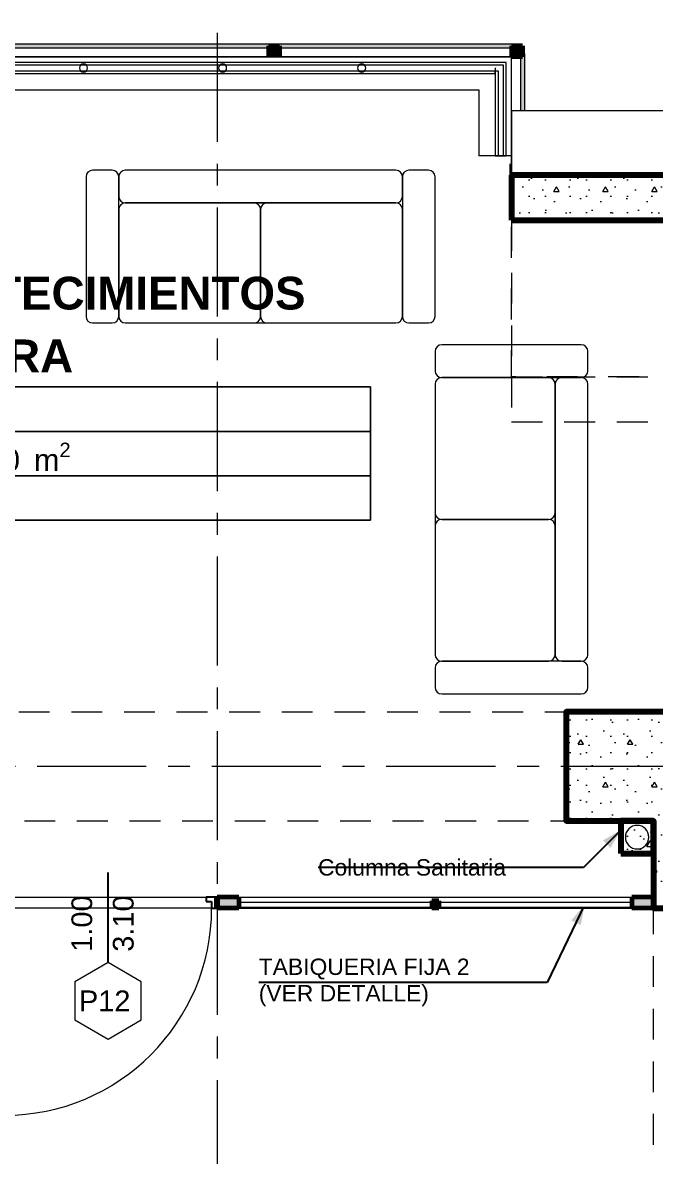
# Model space of a CAD drawing. Header units: inches. Extents: x -38 to 5698, y -33 to 92.
# Drawn here: x 205.18 to 208.08, y 37.86 to 43.06 of the extents above; entities that cross this region are included whole.
import ezdxf

# ---------------------------------------------------------------- set-up
doc = ezdxf.new("R2010")
doc.units = ezdxf.units.IN
doc.header["$MEASUREMENT"] = 0
doc.set_wipeout_variables(frame=1)
for name, pattern in [('Hidden Line', [0.195611, 0.141111, -0.0545]), ('Línea Oculta', [0.195611, 0.141111, -0.0545]), ('Punto & Raya', [0.65, 0.5, -0.075, 0, -0.075]), ('Rayas', [0.282222, 0.141111, -0.141111]), ('Wipeout_Contour', [1, 0, -1])]:
    doc.linetypes.add(name, pattern=pattern)
for name, color, linetype in [('02 _ ARQ _ ALB _ Ejes Generales', 7, 'Continuous'), ('02 _ ARQ _ ALB _ Mobiliario', 7, 'Continuous'), ('02 _ ARQ _ ALB _ Muros Interiores', 7, 'Continuous'), ('02 _ ARQ _ ZON _ Espacio.3D', 7, 'Continuous'), ('08 _ STR _ EXT _ 06 Columnas', 7, 'Continuous'), ('08 _ STR _ EXT _ 07 Losa Aligerada', 7, 'Continuous'), ('08 _ STR _ EXT _ 08 Placas Inclinadas', 7, 'Continuous'), ('08 _ STR _ EXT _ 09 Vigas', 7, 'Continuous'), ('Acabado - Muros', 7, 'Continuous'), ('Estructura - 04 MURO', 253, 'Continuous'), ('Estructura - Carga', 7, 'Continuous'), ('Interior - Escaleras & Barandillas', 7, 'Continuous'), ('Marcador - Secciones', 251, 'Continuous'), ('MEP - HVAC', 7, 'Continuous'), ('Notas - Etiquetas', 251, 'Continuous')]:
    doc.layers.add(name, color=color, linetype=linetype)
doc.styles.add('Estilo_Generado_1', font='swisseb.ttf')
doc.styles.add('Estilo_Generado_4', font='swisse.ttf')
doc.styles.add('Estilo_Generado_7', font='swisse.ttf')
doc.dimstyles.new('Estilo_Generado__8', dxfattribs={"dimtxt": 0.18, "dimasz": 0.0912, "dimexe": 0.18, "dimexo": 0.0625, "dimgap": 0, "dimtad": 0, "dimtih": 1, "dimtoh": 1, "dimdec": 4, "dimzin": 0, "dimdsep": 46, "dimcen": 0.09, "dimadec": 0, "dimazin": 0, "dimtfac": 1, "dimtdec": 4, "dimtmove": 0, "dimatfit": 3, "dimldrblk": 'ARROWHEAD_5', "dimfxl": 1, "dimtolj": 1, "dimtzin": 0, "dimarcsym": 0})
pattern_1 = [(0, (185.00002, 3e-09), (0, 0.3897114), [0.024375, -0.200625]), (0, (185.11252, 0.19486), (0, 0.3897114), [0.024375, -0.200625]), (60, (185.00002, 3e-09), (-0.3375, 0.1948557), [0.024375, -0.200625]), (60, (185.22502, 3e-09), (-0.3375, 0.1948557), [0.024375, -0.200625]), (120, (185.0244, 3e-09), (0.3375, 0.1948557), [0.024375, -0.200625]), (120, (185.2494, 3e-09), (0.3375, 0.1948557), [0.024375, -0.200625]), (0, (185.00002, 0.0375), (0, 0.075), [0, -0.075, 0, -0.1125]), (45, (185.03752, 0.0375), (-0.05303301, 0.05303301), [0, -0.05625, 0, -0.09375])]

# ---------------------------------------------------------------- blocks, each defined once
blk = doc.blocks.new('ARROWHEAD_5')
at = {"linetype": 'Continuous', "lineweight": 0}
blk.add_hatch(color=0, dxfattribs=at).paths.add_polyline_path([(-1, 0.2679), (0, 0), (-1, -0.2679)])
at = {"color": 0, "linetype": 'Continuous', "lineweight": 0}
blk.add_line((0, 0), (-1, 0), dxfattribs=at)

msp = doc.modelspace()

# ---------------------------------------------------------------- hatches: boundary and pattern name
at = {"layer": '08 _ STR _ EXT _ 06 Columnas', "linetype": 'Continuous', "lineweight": 9}
h = msp.add_hatch(dxfattribs=at)
h.set_pattern_fill('HORMIGÓN_EN_MASA_0002', style=0, pattern_type=2)
h.set_pattern_definition(pattern_1)
h.paths.add_polyline_path([(208.37, 39.9), (207.67, 39.9), (207.67, 39.4), (208.07, 39.4), (208.07, 39), (208.57, 39), (208.57, 39.75), (208.37, 39.75)])
at = {"layer": 'Acabado - Muros', "linetype": 'Continuous', "lineweight": 9}
for points in [[(206.326, 42.961), (204.836, 42.961), (204.836, 42.941), (206.326, 42.941)], [(207.435, 42.961), (206.336, 42.961), (206.336, 42.941), (207.435, 42.941)], [(207.48, 42.916), (207.46, 42.916), (207.46, 42.3957), (207.48, 42.3957)]]:
    msp.add_hatch(color=250, dxfattribs=at).paths.add_polyline_path(points)
at = {"layer": 'Acabado - Muros', "linetype": 'Continuous', "lineweight": 0}
for points in [[(206.356, 42.901), (206.356, 42.951), (206.306, 42.951), (206.306, 42.901)], [(207.42, 42.901), (207.47, 42.901), (207.47, 42.951), (207.42, 42.951)], [(207.42, 42.901), (207.47, 42.901), (207.47, 42.951), (207.42, 42.951)], [(207.42, 42.4113), (207.42, 42.3595), (207.47, 42.3595), (207.47, 42.4113)]]:
    msp.add_hatch(color=254, dxfattribs=at).paths.add_polyline_path(points)
at = {"layer": 'Estructura - Carga', "linetype": 'Continuous', "lineweight": 13}
h = msp.add_hatch(dxfattribs=at)
h.set_pattern_fill('HORMIGÓN_ARMADO_0002', color=251, style=0, pattern_type=2)
h.set_pattern_definition([(0, (185.00002, 3e-09), (0, 0.3117692), [0.03, -0.15]), (0, (185.09002, 0.1559), (0, 0.3117692), [0.03, -0.15]), (60, (185.00002, 3e-09), (-0.27, 0.1558846), [0.03, -0.15]), (60, (185.18002, 3e-09), (-0.27, 0.1558846), [0.03, -0.15]), (120, (185.03002, 3e-09), (0.27, 0.1558846), [0.03, -0.15]), (120, (185.21002, 3e-09), (0.27, 0.1558846), [0.03, -0.15]), (0, (185.000023, 0.03), (0, 0.06), [0, -0.06, 0, -0.09]), (45, (185.030023, 0.03), (-0.04242641, 0.04242641), [0, -0.045, 0, -0.075])])
h.paths.add_polyline_path([(207.92, 39.25), (208.07, 39.25), (208.07, 39.4), (207.92, 39.4)])

# ---------------------------------------------------------------- linework, layer by layer
at = {"layer": '02 _ ARQ _ ALB _ Ejes Generales', "color": 252, "linetype": 'Punto & Raya', "lineweight": 13}
msp.add_line((190.8454, 39.65), (239.57, 39.65), dxfattribs=at)
at = {"layer": '02 _ ARQ _ ALB _ Mobiliario', "color": 175, "linetype": 'Continuous', "lineweight": 13}
for p, q in [((205.4692, 42.3514), (205.4692, 41.7114)), ((205.5892, 42.3814), (205.4992, 42.3814)), ((205.6192, 42.3514), (205.6192, 42.2614)), ((205.6192, 41.7114), (205.6192, 42.3514)), ((206.8892, 42.3814), (205.6492, 42.3814)), ((206.9192, 42.2614), (206.9192, 42.3514)), ((206.9192, 42.3514), (206.9192, 41.7114)), ((207.0392, 42.3814), (206.9492, 42.3814)), ((207.0692, 41.7114), (207.0692, 42.3514)), ((205.6192, 42.2014), (205.6192, 41.7114)), ((205.6192, 42.2014), (205.6192, 41.7114)), ((206.2392, 42.2314), (205.6492, 42.2314)), ((206.8892, 42.2314), (205.6492, 42.2314)), ((205.6492, 42.2314), (206.8892, 42.2314)), ((206.2692, 41.7114), (206.2692, 42.2014)), ((206.2692, 42.2014), (206.2692, 41.7114)), ((206.8892, 42.2314), (206.2992, 42.2314)), ((206.9192, 41.7114), (206.9192, 42.2014)), ((206.9192, 41.7114), (206.9192, 42.2014)), ((205.4992, 41.6814), (205.5892, 41.6814)), ((205.6492, 41.6814), (206.2392, 41.6814)), ((205.6492, 41.6814), (206.8892, 41.6814)), ((206.2992, 41.6814), (206.8892, 41.6814)), ((206.9492, 41.6814), (207.0392, 41.6814)), ((207.7392, 41.5814), (207.0992, 41.5814)), ((207.0692, 41.5514), (207.0692, 41.4614)), ((207.7692, 41.4614), (207.7692, 41.5514)), ((207.5892, 41.4314), (207.0992, 41.4314)), ((207.5892, 41.4314), (207.0992, 41.4314)), ((207.0992, 41.4314), (207.7392, 41.4314)), ((207.7392, 41.4314), (207.6492, 41.4314)), ((207.0692, 41.4014), (207.0692, 40.8114)), ((207.0692, 41.4014), (207.0692, 40.1614)), ((207.6192, 40.8114), (207.6192, 41.4014)), ((207.6192, 40.1614), (207.6192, 41.4014)), ((207.6192, 41.4014), (207.6192, 40.1614)), ((207.7692, 40.1614), (207.7692, 41.4014)), ((207.0692, 40.7514), (207.0692, 40.1614)), ((207.0992, 40.7814), (207.5892, 40.7814)), ((207.5892, 40.7814), (207.0992, 40.7814)), ((207.6192, 40.1614), (207.6192, 40.7514)), ((207.0992, 40.1314), (207.5892, 40.1314)), ((207.0992, 40.1314), (207.5892, 40.1314)), ((207.7392, 40.1314), (207.0992, 40.1314)), ((207.6492, 40.1314), (207.7392, 40.1314)), ((207.0692, 40.1014), (207.0692, 40.0114)), ((207.7692, 40.0114), (207.7692, 40.1014)), ((207.0992, 39.9814), (207.7392, 39.9814))]:
    msp.add_line(p, q, dxfattribs=at)
for centre, start, end in [((205.4992, 42.3514), 90, 180), ((205.5892, 42.3514), 0, 90), ((205.6492, 42.3514), 90, 180), ((206.8892, 42.3514), 0, 90), ((206.9492, 42.3514), 90, 180), ((207.0392, 42.3514), 0, 90), ((205.6492, 42.2614), 180, 270), ((206.8892, 42.2614), 270, 0), ((205.6492, 42.2014), 90, 180), ((205.6492, 42.2014), 90, 180), ((206.2392, 42.2014), 0, 90), ((206.2992, 42.2014), 90, 180), ((206.8892, 42.2014), 0, 90), ((206.8892, 42.2014), 0, 90), ((205.4992, 41.7114), 180, 270), ((205.5892, 41.7114), 270, 0), ((205.6492, 41.7114), 180, 270), ((205.6492, 41.7114), 180, 270), ((206.2392, 41.7114), 270, 0), ((206.2992, 41.7114), 180, 270), ((206.8892, 41.7114), 270, 0), ((206.8892, 41.7114), 270, 0), ((206.9492, 41.7114), 180, 270), ((207.0392, 41.7114), 270, 0), ((207.0992, 41.5514), 90, 180), ((207.7392, 41.5514), 0, 90), ((207.0992, 41.4614), 180, 270), ((207.7392, 41.4614), 270, 0), ((207.0992, 41.4014), 90, 180), ((207.0992, 41.4014), 90, 180), ((207.5892, 41.4014), 0, 90), ((207.5892, 41.4014), 0, 90), ((207.6492, 41.4014), 90, 180), ((207.7392, 41.4014), 0, 90), ((207.0992, 40.8114), 180, 270), ((207.5892, 40.8114), 270, 0), ((207.0992, 40.7514), 90, 180), ((207.5892, 40.7514), 0, 90), ((207.0992, 40.1614), 180, 270), ((207.0992, 40.1614), 180, 270), ((207.5892, 40.1614), 270, 0), ((207.5892, 40.1614), 270, 0), ((207.6492, 40.1614), 180, 270), ((207.7392, 40.1614), 270, 0), ((207.0992, 40.1014), 90, 180), ((207.7392, 40.1014), 0, 90), ((207.0992, 40.0114), 180, 270), ((207.7392, 40.0114), 270, 0)]:
    msp.add_arc(centre, 0.03, start, end, dxfattribs=at)
at = {"layer": '02 _ ARQ _ ALB _ Muros Interiores', "color": 152, "linetype": 'Continuous', "lineweight": 25}
msp.add_line((205.57, 38.75), (205.57, 39.1625), dxfattribs=at)
at = {"layer": '02 _ ARQ _ ALB _ Muros Interiores', "color": 165, "linetype": 'Continuous', "lineweight": 25}
for p, q in [((206.02, 39.05), (206.02, 39.03)), ((206.07, 39.05), (206.02, 39.05)), ((206.02, 39.03), (206.045, 39.03)), ((206.045, 39.03), (206.045, 39)), ((206.07, 39), (206.07, 39.05)), ((206.045, 39), (206.07, 39))]:
    msp.add_line(p, q, dxfattribs=at)
at = {"layer": '02 _ ARQ _ ALB _ Muros Interiores', "color": 7, "linetype": 'Continuous', "lineweight": 80}
msp.add_line((206.07, 39), (206.07, 39.05), dxfattribs=at)
msp.add_line((206.07, 39), (206.07, 39.05), dxfattribs=at)
msp.add_line((206.07, 39), (206.07, 39.05), dxfattribs=at)
at = {"layer": '02 _ ARQ _ ALB _ Muros Interiores', "color": 251, "linetype": 'Continuous', "lineweight": 13, "flags": 128}
msp.add_lwpolyline([(205.57, 38.4), (205.7215, 38.4875), (205.7215, 38.6625), (205.57, 38.75), (205.4184, 38.6625), (205.4184, 38.4875)], close=True, dxfattribs=at)
at = {"layer": '02 _ ARQ _ ALB _ Muros Interiores', "color": 7, "linetype": 'Continuous', "lineweight": 15}
msp.add_arc((205.095, 39), 0.9499, 270, 0, dxfattribs=at)
at = {"layer": '02 _ ARQ _ ZON _ Espacio.3D', "color": 252, "linetype": 'Continuous', "lineweight": 13}
for p, q in [((206.7734, 41.3883), (202.9293, 41.3883)), ((202.9293, 41.3883), (206.7734, 41.3883)), ((206.7734, 40.7775), (206.7734, 41.3883)), ((206.7734, 41.3883), (206.7734, 41.1847)), ((206.7734, 41.1847), (202.9293, 41.1847)), ((202.9293, 41.1847), (206.7734, 41.1847)), ((206.7734, 41.1847), (206.7734, 40.9811)), ((206.7734, 40.9811), (202.9293, 40.9811)), ((202.9293, 40.9811), (206.7734, 40.9811)), ((206.7734, 40.9811), (206.7734, 40.7775)), ((202.9293, 40.7775), (206.7734, 40.7775)), ((206.7734, 40.7775), (202.9293, 40.7775))]:
    msp.add_line(p, q, dxfattribs=at)
at = {"layer": '02 _ ARQ _ ZON _ Espacio.3D', "color": 254, "linetype": 'Continuous', "lineweight": 0, "flags": 128}
msp.add_lwpolyline([(201.2699, 42.1526), (201.2699, 39.9), (201.9699, 39.9), (201.9699, 39.4), (201.57, 39.4), (201.5699, 39.05), (208.07, 39.05), (208.07, 39.4), (207.67, 39.4), (207.67, 39.9), (208.37, 39.9), (208.37, 42.1526), (207.42, 42.1526), (207.42, 42.901), (202.22, 42.901), (202.22, 42.1526)], close=True, dxfattribs=at)
msp.add_lwpolyline([(208.57, 39), (205.07, 39), (205.07, 29.7499), (208.07, 29.75), (208.07, 30.8001), (208.57, 30.8001)], dxfattribs=at)
at = {"layer": '08 _ STR _ EXT _ 06 Columnas', "color": 7, "linetype": 'Continuous', "lineweight": 80, "flags": 128}
msp.add_lwpolyline([(208.37, 39.9), (207.67, 39.9), (207.67, 39.4), (208.07, 39.4), (208.07, 39), (208.57, 39), (208.57, 39.75)], dxfattribs=at)
at = {"layer": '08 _ STR _ EXT _ 07 Losa Aligerada', "color": 7, "linetype": 'Rayas', "lineweight": 18, "flags": 128}
msp.add_lwpolyline([(193.22, 11.97, 1.049431), (198.7936, 6.3), (209.6002, 6.3), (209.6002, 6.2005), (214.7981, 6.2005), (214.7981, 7.2), (222.07, 7.2), (222.07, 5.6637), (223.2699, 5.6637), (223.2699, 4.2), (228.3699, 4.2), (228.3699, 5.6637), (229.57, 5.6637), (229.57, 7.2), (236.57, 7.2), (236.57, 14.9999), (236.57, 15.1499), (236.5699, 15.1499), (236.5699, 15.7999), (236.57, 15.7999), (236.57, 18.1001), (236.57, 20.35), (234.07, 20.35), (231.67, 20.35), (231.67, 22.35), (231.67, 22.6), (231.67, 24.5), (231.67, 24.75), (231.67, 26.75), (236.57, 26.75), (236.57, 29.7), (236.57, 35.2005), (236.57, 39.9), (228.67, 39.9), (223.5529, 39.9), (223.5529, 40.9), (218.9324, 40.9), (218.9324, 39.9), (208.37, 39.9), (208.37, 41.4352), (207.42, 41.4352), (207.42, 42.9), (202.22, 42.9), (202.22, 41.4352), (201.2699, 41.4352), (201.2699, 39.9), (196.27, 39.9), (196.27, 41.1), (192.87, 41.1), (192.87, 37.7), (194.07, 37.7), (194.07, 33.9), (193.17, 33.9), (193.17, 21.2663), (193.22, 21.2663)], format="xyb", close=True, dxfattribs=at)
at = {"layer": '08 _ STR _ EXT _ 07 Losa Aligerada', "color": 7, "linetype": 'Continuous', "lineweight": 18, "flags": 128}
msp.add_lwpolyline([(208.37, 42.6544), (207.42, 42.6544), (207.42, 42.9), (202.22, 42.9), (202.22, 42.6544), (201.2699, 42.6544), (201.2699, 39.9), (196.1201, 39.9), (196.1201, 40.95), (193.02, 40.95), (193.02, 37.7), (194.1638, 37.7), (194.1638, 33.9), (193.17, 33.9), (193.17, 23.8932), (193.17, 6.3), (212.7179, 6.3)], dxfattribs=at)
at = {"layer": '08 _ STR _ EXT _ 08 Placas Inclinadas', "color": 7, "linetype": 'Continuous', "lineweight": 80}
msp.add_line((207.42, 42.1526), (208.37, 42.1526), dxfattribs=at)
at = {"layer": '08 _ STR _ EXT _ 08 Placas Inclinadas', "color": 251, "linetype": 'Línea Oculta', "lineweight": 13}
msp.add_line((207.42, 41.4352), (208.37, 41.4352), dxfattribs=at)
at = {"layer": '08 _ STR _ EXT _ 08 Placas Inclinadas', "color": 251, "linetype": 'Línea Oculta', "lineweight": 13, "flags": 128}
for points in [[(207.42, 42.1526), (207.42, 41.4352)], [(207.42, 41.4352), (207.42, 41.2282)], [(207.42, 41.2282), (208.37, 41.2282)]]:
    msp.add_lwpolyline(points, dxfattribs=at)
at = {"layer": '08 _ STR _ EXT _ 09 Vigas', "color": 251, "linetype": 'Hidden Line', "lineweight": 13}
for p, q in [((194.07, 39.9), (236.57, 39.9)), ((208.57, 39.9), (208.07, 39.9)), ((201.57, 39.4), (208.07, 39.4)), ((208.07, 30.2), (208.07, 39.4))]:
    msp.add_line(p, q, dxfattribs=at)
at = {"layer": 'Acabado - Muros', "color": 7, "linetype": 'Continuous', "lineweight": 60}
for p, q in [((206.356, 42.951), (206.306, 42.951)), ((206.306, 42.951), (206.306, 42.901)), ((206.356, 42.951), (206.356, 42.901)), ((207.42, 42.951), (207.42, 42.901)), ((207.47, 42.951), (207.42, 42.951)), ((207.42, 42.951), (207.42, 42.901)), ((207.47, 42.951), (207.42, 42.951)), ((207.47, 42.951), (207.47, 42.901)), ((207.47, 42.951), (207.47, 42.901)), ((206.356, 42.901), (206.306, 42.901)), ((207.47, 42.901), (207.42, 42.901)), ((207.47, 42.901), (207.42, 42.901)), ((207.42, 42.4113), (207.42, 42.3595)), ((207.47, 42.4113), (207.42, 42.4113)), ((207.47, 42.4113), (207.47, 42.3595)), ((207.47, 42.3595), (207.42, 42.3595)), ((206.07, 39.05), (206.07, 39)), ((208.07, 39.05), (208.07, 39))]:
    msp.add_line(p, q, dxfattribs=at)
at = {"layer": 'Acabado - Muros', "color": 7, "linetype": 'Continuous', "lineweight": 13, "flags": 128}
for points in [[(206.326, 42.961), (206.326, 42.941), (204.836, 42.941), (204.836, 42.961)], [(207.435, 42.961), (207.435, 42.941), (206.336, 42.941), (206.336, 42.961)], [(207.48, 42.916), (207.46, 42.916), (207.46, 42.3957), (207.48, 42.3957)]]:
    msp.add_lwpolyline(points, close=True, dxfattribs=at)
at = {"layer": 'Estructura - Carga', "color": 7, "linetype": 'Continuous', "lineweight": 80, "flags": 128}
msp.add_lwpolyline([(207.92, 39.25), (208.07, 39.25), (208.07, 39.4), (207.92, 39.4)], close=True, dxfattribs=at)
at = {"layer": 'MEP - HVAC', "color": 7, "linetype": 'Continuous', "lineweight": 13, "flags": 128}
msp.add_lwpolyline([(207.995, 39.379, 1), (207.995, 39.271, 1)], format="xyb", close=True, dxfattribs=at)

# ---------------------------------------------------------------- texts
at = {"layer": '02 _ ARQ _ ALB _ Muros Interiores', "color": 251, "lineweight": 25, "char_height": 0.095, "attachment_point": 7, "rotation": 90, "style": 'Estilo_Generado_4'}
for s, insert in [('\\A1;{\\pql;\\pt0;\\fSwis721 Ex BT|b0|i0|c0|p34;1.00\\fSwis721 Ex BT|b0|i0|c0|p34;\\A1{\\H.66x;\\S^  ;}\\fSwis721 Ex BT|b0|i0|c0|p34;\\fSwis721 Ex BT|b0|i0|c0|p34;}', (205.525, 38.8)), ('\\A1;{\\pql;\\pt0;\\fSwis721 Ex BT|b0|i0|c0|p34;3.10\\fSwis721 Ex BT|b0|i0|c0|p34;\\A1{\\H.66x;\\S^  ;}\\fSwis721 Ex BT|b0|i0|c0|p34;\\fSwis721 Ex BT|b0|i0|c0|p34;}', (205.715, 38.8))]:
    msp.add_mtext(s, dxfattribs=dict(at, insert=insert))
at = {"layer": '02 _ ARQ _ ALB _ Muros Interiores', "color": 251, "lineweight": 25, "insert": (205.4367, 38.5275), "char_height": 0.095, "attachment_point": 7, "style": 'Estilo_Generado_4'}
msp.add_mtext('\\A1;{\\pql;\\pt0;\\fSwis721 Ex BT|b0|i0|c0|p34;P12\\fSwis721 Ex BT|b0|i0|c0|p34;\\fSwis721 Ex BT|b0|i0|c0|p34;\\fSwis721 Ex BT|b0|i0|c0|p34;}', dxfattribs=at)
at = {"layer": '02 _ ARQ _ ZON _ Espacio.3D', "color": 252, "lineweight": 25, "attachment_point": 2}
for s, insert, char_height, style in [('\\A1;{\\pqc;\\pt0;\\fSwis721 Ex BT|b1|i0|c0|p34;UNIDAD DE ABASTECIMIENTOS}', (204.8513, 41.8932), 0.15, 'Estilo_Generado_1'), ('\\A1;{\\pqc;\\pt0;\\fSwis721 Ex BT|b1|i0|c0|p34;JEFATURA}', (204.8513, 41.6058), 0.15, 'Estilo_Generado_1'), ('\\A1;{\\pqc;\\pt0,0.3;\\fSwis721 Ex BT|b0|i0|c238|p34;25.010\\fSwis721 Ex BT|b0|i0|c238|p34;\\A1{\\H.66x;\\S^  ;}\\fSwis721 Ex BT|b0|i0|c238|p34; m\\fSwis721 Ex BT|b0|i0|c238|p34;\\A1{\\H.66x;\\S2^  ;}}', (205.0689, 41.1329), 0.1, 'Estilo_Generado_7')]:
    msp.add_mtext(s, dxfattribs=dict(at, insert=insert, char_height=char_height, style=style))
at = {"layer": 'Notas - Etiquetas', "color": 8, "linetype": 'Continuous', "lineweight": 35, "insert": (206.5324, 39.1861), "char_height": 0.075, "attachment_point": 4, "style": 'Estilo_Generado_4'}
msp.add_mtext('\\A1;{\\pql;\\fSwis721 Ex BT|b0|i0|c0|p34;Columna Sanitaria}', dxfattribs=at)
at = {"layer": 'Notas - Etiquetas', "color": 8, "linetype": 'Continuous', "lineweight": 13, "insert": (206.2607, 38.6593), "char_height": 0.075, "width": 1.157589, "attachment_point": 4, "rotation": 359.9999, "line_spacing_factor": 0.969465, "style": 'Estilo_Generado_4'}
msp.add_mtext('\\A1;{\\pql;\\fSwis721 Ex BT|b0|i0|c0|p34;TABIQUERIA FIJA 2 (VER DETALLE)\\fSwis721 Ex BT|b0|i0|c0|p34; }', dxfattribs=at)

# ---------------------------------------------------------------- leaders
at = {"layer": 'Notas - Etiquetas', "color": 8, "linetype": 'Continuous', "lineweight": 13, "annotation_type": 0, "has_hookline": 1, "hookline_direction": 1, "text_width": 1.0171}
msp.add_leader([(207.92, 39.3576), (207.7488, 39.1861), (206.5324, 39.1861)], dimstyle='Estilo_Generado__8', dxfattribs=at)
at = {"layer": 'Notas - Etiquetas', "color": 8, "linetype": 'Continuous', "lineweight": 13, "annotation_type": 0, "has_hookline": 1, "hookline_direction": 1, "text_width": 1.0627, "horizontal_direction": (1, -1e-06, 0)}
msp.add_leader([(207.7542, 39.015), (207.5833, 38.6593), (206.2607, 38.6593)], dimstyle='Estilo_Generado__8', dxfattribs=at)

# ---------------------------------------------------------------- next in the draw order: wipeouts: each hides what was drawn before it
at = {"color": 254, "linetype": 'Wipeout_Contour', "lineweight": 0, "ltscale": 6526.662173}
msp.add_wipeout([(208.57, 42.6544), (207.42, 42.6544), (207.42, 42.3596), (208.5287, 42.3596)], dxfattribs=at).dxf.layer = '08 _ STR _ EXT _ 08 Placas Inclinadas'
at = {"color": 254, "linetype": 'Wipeout_Contour', "lineweight": 0, "ltscale": 9786.734243}
msp.add_wipeout([(207.07, 39.05), (207.07, 39.033), (207.0865, 39.033), (207.0865, 39), (207.97, 39), (207.97, 39.05)], dxfattribs=at).dxf.layer = 'Acabado - Muros'
at = {"color": 254, "linetype": 'Wipeout_Contour', "lineweight": 0, "ltscale": 4893.516231}
msp.add_wipeout([(207.27, 42.75), (207.42, 42.9), (207.27, 42.9)], dxfattribs=at).dxf.layer = 'Estructura - 04 MURO'

# ---------------------------------------------------------------- next in the draw order: hatches: boundary and pattern name
at = {"layer": '08 _ STR _ EXT _ 08 Placas Inclinadas', "linetype": 'Continuous', "lineweight": 9}
h = msp.add_hatch(dxfattribs=at)
h.set_pattern_fill('HORMIGÓN_EN_MASA_0002', style=0, pattern_type=2)
h.set_pattern_definition(pattern_1)
h.paths.add_polyline_path([(208.37, 42.3596), (207.42, 42.3596), (207.42, 42.1526), (208.37, 42.1526)])

# ---------------------------------------------------------------- next in the draw order: linework, layer by layer
at = {"layer": '08 _ STR _ EXT _ 08 Placas Inclinadas', "color": 7, "linetype": 'Continuous', "lineweight": 80}
msp.add_line((208.37, 42.3596), (207.42, 42.3596), dxfattribs=at)
at = {"layer": '08 _ STR _ EXT _ 08 Placas Inclinadas', "color": 7, "linetype": 'Continuous', "lineweight": 13, "flags": 128}
for points in [[(208.57, 42.6544), (207.42, 42.6544)], [(207.42, 42.6544), (207.42, 42.3596)]]:
    msp.add_lwpolyline(points, dxfattribs=at)
at = {"layer": '08 _ STR _ EXT _ 08 Placas Inclinadas', "color": 7, "linetype": 'Continuous', "lineweight": 80, "flags": 128}
msp.add_lwpolyline([(207.42, 42.3596), (207.42, 42.1526)], dxfattribs=at)

# ---------------------------------------------------------------- next in the draw order: wipeouts: each hides what was drawn before it
at = {"color": 254, "linetype": 'Wipeout_Contour', "lineweight": 0, "ltscale": 9781.143076}
msp.add_wipeout([(206.17, 39.05), (206.17, 39), (207.0535, 39), (207.0535, 39.033), (207.07, 39.033), (207.07, 39.05)], dxfattribs=at).dxf.layer = 'Acabado - Muros'

# ---------------------------------------------------------------- next in the draw order: linework, layer by layer
at = {"layer": 'Acabado - Muros', "color": 251, "linetype": 'Continuous', "lineweight": 13, "flags": 128}
for points in [[(206.17, 39.05), (207.07, 39.05), (207.97, 39.05)], [(206.17, 39), (207.0535, 39)], [(207.0865, 39), (207.97, 39)]]:
    msp.add_lwpolyline(points, dxfattribs=at)

# ---------------------------------------------------------------- next in the draw order: wipeouts: each hides what was drawn before it
at = {"color": 254, "linetype": 'Wipeout_Contour', "lineweight": 0, "ltscale": 6524.07804}
msp.add_wipeout([(207.27, 42.75), (207.27, 42.4473), (207.42, 42.4473), (207.42, 42.75)], dxfattribs=at).dxf.layer = 'Estructura - 04 MURO'

# ---------------------------------------------------------------- next in the draw order: linework, layer by layer
at = {"layer": 'Estructura - 04 MURO', "color": 7, "linetype": 'Continuous', "lineweight": 13, "flags": 128}
msp.add_lwpolyline([(207.42, 42.4473), (207.27, 42.4473)], dxfattribs=at)
at = {"layer": 'Interior - Escaleras & Barandillas', "color": 161, "linetype": 'Continuous', "lineweight": 13}
for p, q in [((207.345, 42.4473), (207.395, 42.4473)), ((207.3575, 42.4473), (207.3825, 42.4473)), ((207.3575, 42.4473), (207.3825, 42.4473)), ((207.3575, 42.4473), (207.3825, 42.4473))]:
    msp.add_line(p, q, dxfattribs=at)

# ---------------------------------------------------------------- next in the draw order: wipeouts: each hides what was drawn before it
at = {"color": 254, "linetype": 'Wipeout_Contour', "lineweight": 0, "ltscale": 6520.787009}
msp.add_wipeout([(207.0535, 39.005), (207.0535, 39.025), (206.17, 39.025), (206.17, 39.005)], dxfattribs=at).dxf.layer = 'Acabado - Muros'
at = {"color": 254, "linetype": 'Wipeout_Contour', "lineweight": 0, "ltscale": 6524.452064}
msp.add_wipeout([(207.97, 39.005), (207.97, 39.025), (207.0865, 39.025), (207.0865, 39.005)], dxfattribs=at).dxf.layer = 'Acabado - Muros'
at = {"color": 254, "linetype": 'Wipeout_Contour', "lineweight": 0, "ltscale": 4892.636329}
msp.add_wipeout([(207.27, 42.75), (207.42, 42.75), (207.42, 42.9)], dxfattribs=at).dxf.layer = 'Estructura - 04 MURO'

# ---------------------------------------------------------------- next in the draw order: hatches: boundary and pattern name
at = {"layer": 'Acabado - Muros', "linetype": 'Continuous', "lineweight": 0}
for points in [[(206.17, 39), (206.17, 39.05), (206.07, 39.05), (206.07, 39)], [(207.0865, 39.033), (207.0535, 39.033), (207.0535, 39), (207.0865, 39)], [(207.97, 39), (208.07, 39), (208.07, 39.05), (207.97, 39.05)]]:
    msp.add_hatch(color=254, dxfattribs=at).paths.add_polyline_path(points)

# ---------------------------------------------------------------- next in the draw order: linework, layer by layer
at = {"layer": 'Acabado - Muros', "color": 7, "linetype": 'Continuous', "lineweight": 60}
for p, q in [((206.17, 39.05), (206.07, 39.05)), ((206.17, 39.05), (206.17, 39)), ((207.0865, 39.033), (207.0535, 39.033)), ((207.0535, 39.033), (207.0535, 39)), ((207.0865, 39.033), (207.0865, 39)), ((207.97, 39.05), (207.97, 39)), ((208.07, 39.05), (207.97, 39.05)), ((206.17, 39), (206.07, 39)), ((207.0865, 39), (207.0535, 39)), ((208.07, 39), (207.97, 39))]:
    msp.add_line(p, q, dxfattribs=at)
at = {"layer": 'Acabado - Muros', "color": 7, "linetype": 'Continuous', "lineweight": 13, "flags": 128}
for points in [[(207.0535, 39.005), (207.0535, 39.025), (206.17, 39.025), (206.17, 39.005)], [(207.97, 39.005), (207.97, 39.025), (207.0865, 39.025), (207.0865, 39.005)]]:
    msp.add_lwpolyline(points, close=True, dxfattribs=at)
at = {"layer": 'Estructura - 04 MURO', "color": 7, "linetype": 'Continuous', "lineweight": 13, "flags": 128}
for points in [[(207.42, 42.9), (207.27, 42.9)], [(207.42, 42.4473), (207.42, 42.9)], [(207.27, 42.75), (207.27, 42.4473)]]:
    msp.add_lwpolyline(points, dxfattribs=at)
at = {"layer": 'Interior - Escaleras & Barandillas', "color": 161, "linetype": 'Continuous', "lineweight": 13}
for p, q in [((207.32, 42.875), (207.3075, 42.875)), ((207.345, 42.875), (207.32, 42.875)), ((207.395, 42.875), (207.345, 42.875)), ((207.3825, 42.4473), (207.3825, 42.8625)), ((207.3825, 42.4473), (207.3825, 42.8625)), ((207.3825, 42.4473), (207.3825, 42.8625)), ((207.395, 42.85), (207.395, 42.875)), ((207.3075, 42.825), (207.32, 42.825)), ((207.32, 42.825), (207.345, 42.825)), ((207.345, 42.85), (207.345, 42.8375)), ((207.345, 42.825), (207.345, 42.8375)), ((207.345, 42.8375), (207.345, 42.4473)), ((207.3575, 42.8375), (207.3575, 42.4473)), ((207.3575, 42.8375), (207.3575, 42.4473)), ((207.3575, 42.8375), (207.3575, 42.4473)), ((207.395, 42.8375), (207.395, 42.85)), ((207.395, 42.4473), (207.395, 42.8375))]:
    msp.add_line(p, q, dxfattribs=at)

# ---------------------------------------------------------------- next in the draw order: wipeouts: each hides what was drawn before it
at = {"color": 254, "linetype": 'Wipeout_Contour', "lineweight": 0, "ltscale": 6514.005146}
msp.add_wipeout([(202.37, 42.75), (207.27, 42.75), (207.27, 42.9), (202.37, 42.9)], dxfattribs=at).dxf.layer = 'Estructura - 04 MURO'

# ---------------------------------------------------------------- next in the draw order: linework, layer by layer
at = {"layer": 'Estructura - 04 MURO', "color": 7, "linetype": 'Continuous', "lineweight": 13, "flags": 128}
for points in [[(207.27, 42.9), (202.22, 42.9)], [(202.37, 42.75), (207.27, 42.75)]]:
    msp.add_lwpolyline(points, dxfattribs=at)
at = {"layer": 'Interior - Escaleras & Barandillas', "color": 161, "linetype": 'Continuous', "lineweight": 13}
for p, q in [((207.3825, 42.8625), (202.2575, 42.8625)), ((207.3825, 42.8625), (202.2575, 42.8625)), ((207.3825, 42.8625), (202.2575, 42.8625)), ((207.3075, 42.875), (202.2825, 42.875)), ((202.2825, 42.8375), (207.3575, 42.8375)), ((202.2825, 42.8375), (207.3575, 42.8375)), ((202.2825, 42.8375), (207.3575, 42.8375)), ((202.2825, 42.825), (207.3075, 42.825))]:
    msp.add_line(p, q, dxfattribs=at)
at = {"layer": 'Interior - Escaleras & Barandillas', "color": 161, "linetype": 'Continuous', "lineweight": 13, "flags": 128}
for points in [[(205.4575, 42.8313, 1), (205.4575, 42.8688, 1)], [(206.095, 42.8313, 1), (206.095, 42.8688, 1)], [(206.7325, 42.8313, 1), (206.7325, 42.8688, 1)]]:
    msp.add_lwpolyline(points, format="xyb", close=True, dxfattribs=at)
at = {"layer": 'Marcador - Secciones', "color": 251, "linetype": 'Punto & Raya', "lineweight": 13}
msp.add_line((206.07, 46.2111), (206.07, 0.8878), dxfattribs=at)

doc.saveas('drawing.dxf')
